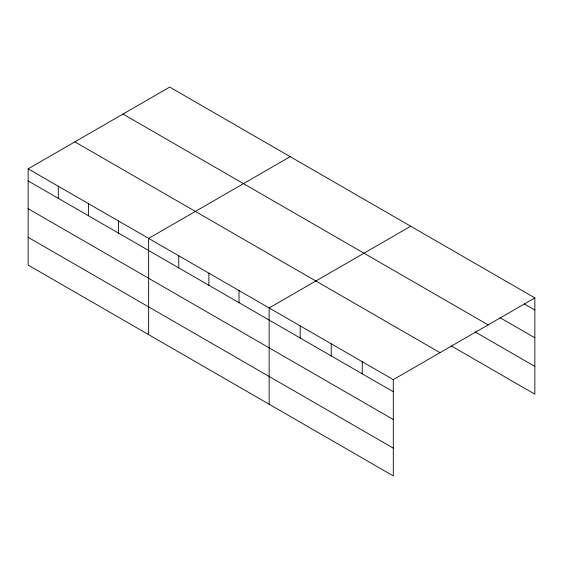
<?xml version="1.0" encoding="UTF-8"?>
<svg xmlns="http://www.w3.org/2000/svg" width="563" height="563" viewBox="0 0 563 563"><rect width="100%" height="100%" fill="white"/><g stroke="black" fill="none" stroke-linecap="round" stroke-linejoin="round"><path stroke-width="0.84" d="M393.291 419.519L393.291 379.638L28.15 168.83L28.15 265.089L393.291 475.904L393.291 419.519L28.15 208.711M451.582 346.097L534.85 394.17L534.85 297.911L169.709 87.096L28.15 168.83M290.205 156.669L148.646 238.395L148.646 334.654M410.701 226.235L269.142 307.961L269.142 404.227M393.291 379.638L534.85 297.911M524.252 303.9L534.85 310.016M500.028 317.687L534.85 337.786M122.994 114.071L488.135 324.879M475.045 331.874L534.85 366.4M74.865 141.855L440.006 352.67M28.15 180.934L393.291 391.749M28.15 237.319L393.291 448.127M362.255 361.72L362.255 373.832M331.213 343.803L331.213 355.907M300.178 325.886L300.178 337.99M239.015 290.571L239.015 302.683M208.894 273.182L208.894 285.286M178.767 255.785L178.767 267.897M118.519 221.006L118.519 233.11M88.398 203.616L88.398 215.72M58.27 186.219L58.27 198.331"/></g></svg>
